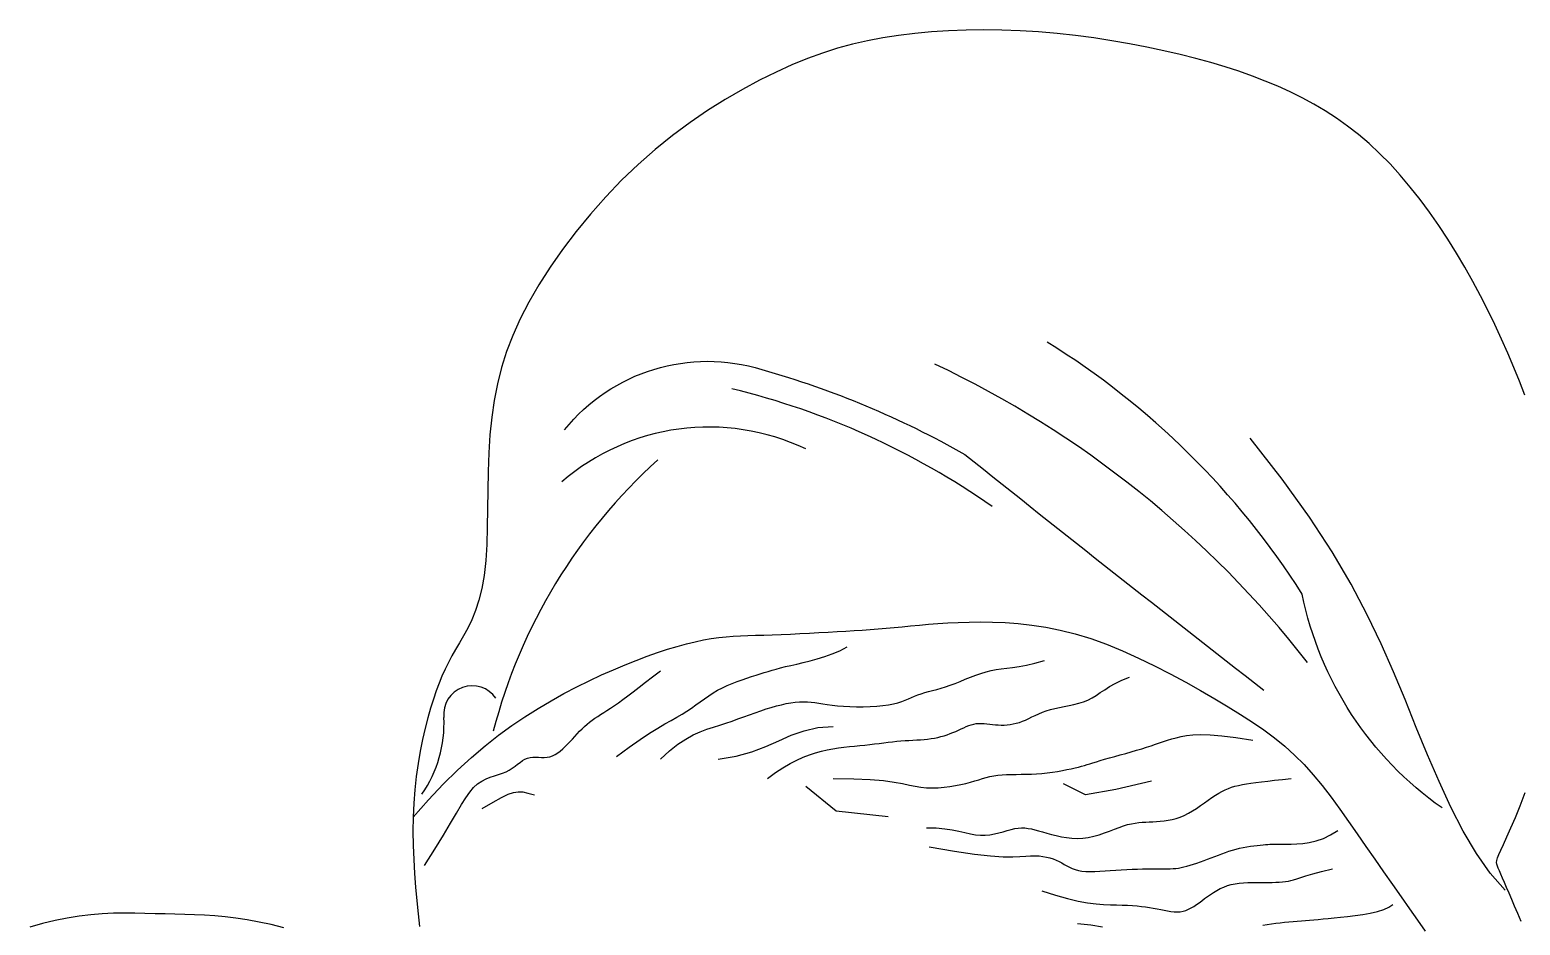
# Model space of a CAD drawing. Extents: x 356 to 4875, y 3048 to 6436.
# Drawn here: x 2275.4 to 2349.6, y 5417 to 5461.6 of the extents above; entities that cross this region are included whole.
import ezdxf

# ---------------------------------------------------------------- set-up
doc = ezdxf.new("R2010")
doc.units = 0
doc.header["$MEASUREMENT"] = 0
doc.layers.get('0').update_dxf_attribs({"linetype": 'CONTINUOUS'})
doc.layers.add('3', color=3, linetype='CONTINUOUS')
doc.layers.add('7', color=7, linetype='CONTINUOUS')

# ---------------------------------------------------------------- blocks, each defined once
blk = doc.blocks.new('雕像6')
at = {"layer": '3'}
for points in [[(8652.5, 14334.7, -0.191496), (8128.3, 15135.6, 0.113449), (7172.5, 16080.1, 0.113449)], [(5363.7, 15751.6, -0.307041), (6103.7, 15977.5, -0.060343), (6864.2, 15659.2, 0.003336), (7984.5, 14776.2, 0.003336)]]:
    blk.add_lwpolyline(points, format="xyb", dxfattribs=at)
for points in [[(5559.1, 14527.3), (5605.9, 14562.4), (5646.7, 14591.2), (5682.2, 14614.7), (5713, 14633.8), (5739.9, 14649.5), (5763.6, 14662.7), (5784.7, 14674.4), (5804, 14685.6), (5822.1, 14697), (5839.3, 14708.7), (5855.9, 14720.5), (5872.1, 14732.2), (5888.1, 14743.7), (5904.2, 14754.8), (5920.6, 14765.5), (5937.6, 14775.5), (5955.3, 14784.7), (5973.6, 14793.2), (5992.2, 14801), (6010.8, 14808.2), (6029.3, 14814.8), (6047.5, 14821), (6064.9, 14826.6), (6081.5, 14831.9), (6097.1, 14836.9), (6112, 14841.7), (6126.6, 14846.2), (6141.5, 14850.7), (6156.9, 14855.1), (6173.5, 14859.5), (6191.6, 14864), (6211.7, 14868.7), (6234, 14873.7), (6258.3, 14879.2), (6284.2, 14885.5), (6311.2, 14892.8), (6339, 14901.4), (6367, 14911.7), (6395, 14923.8), (6422.4, 14938)], [(5723.5, 14517.1), (5757, 14548.3), (5788.4, 14573.2), (5817.8, 14592.8), (5845.7, 14608.1), (5872, 14619.9), (5897.3, 14629.3), (5921.6, 14637.2), (5945.3, 14644.6), (5968.6, 14652.1), (5991.4, 14660), (6013.8, 14667.9), (6035.8, 14675.9), (6057.3, 14683.8), (6078.4, 14691.4), (6099, 14698.6), (6119.2, 14705.3), (6138.8, 14711.4), (6158, 14716.8), (6176.6, 14721.5), (6194.6, 14725.4), (6211.9, 14728.5), (6228.5, 14730.8), (6244.5, 14732.2), (6259.6, 14732.7), (6274.1, 14732.2), (6288.1, 14731), (6302.2, 14729.2), (6316.6, 14726.9), (6331.8, 14724.4), (6348.3, 14721.9), (6366.3, 14719.4), (6386.4, 14717.3), (6408.7, 14715.6), (6432.8, 14714.5), (6457.9, 14713.9), (6483.6, 14713.9), (6509.1, 14714.5), (6533.8, 14715.8), (6557.1, 14717.9), (6578.2, 14720.7), (6596.9, 14724.3), (6613.2, 14728.5), (6627.7, 14733.2), (6640.8, 14738.3), (6652.9, 14743.4), (6664.5, 14748.6), (6676, 14753.7), (6687.9, 14758.4), (6700.5, 14762.6), (6713.9, 14766.6), (6728, 14770.5), (6742.9, 14774.4), (6758.5, 14778.6), (6774.8, 14783.1), (6791.8, 14788.3), (6809.5, 14794.3), (6827.8, 14801.1), (6846.6, 14808.6), (6865.8, 14816.5), (6885.2, 14824.3), (6904.7, 14831.9), (6924.3, 14838.9), (6943.7, 14845), (6962.8, 14849.9), (6981.7, 14853.4), (7000.8, 14856), (7021, 14858.3), (7043, 14860.9), (7067.4, 14864.5), (7094.9, 14869.5), (7126.3, 14876.7), (7162.4, 14886.7)], [(4839.5, 14119.1), (4878.2, 14180.1), (4910.3, 14232.7), (4936.8, 14277.5), (4958.8, 14315.4), (4977.3, 14346.9), (4993.4, 14372.9), (5008.3, 14393.9), (5022.8, 14410.9), (5037.9, 14424.3), (5053.6, 14434.9), (5069.6, 14443.2), (5085.5, 14449.7), (5101.3, 14455.1), (5116.5, 14459.8), (5131, 14464.6), (5144.4, 14469.9), (5156.7, 14476.2), (5167.8, 14483.2), (5178.2, 14490.7), (5187.9, 14498.1), (5197.2, 14505.3), (5206.3, 14511.8), (5215.5, 14517.2), (5224.9, 14521.2), (5234.8, 14523.6), (5245, 14524.7), (5255.6, 14524.8), (5266.3, 14524.4), (5277, 14524), (5287.8, 14523.9), (5298.4, 14524.5), (5308.9, 14526.4), (5319, 14529.7), (5328.8, 14534.5), (5338.4, 14540.5), (5347.8, 14547.5), (5357.1, 14555.5), (5366.2, 14564.2), (5375.2, 14573.3), (5384.2, 14582.8), (5393.2, 14592.5), (5402.2, 14602.3), (5411.3, 14612), (5420.4, 14621.6), (5429.6, 14630.9), (5438.9, 14639.9), (5448.3, 14648.4), (5457.9, 14656.4), (5467.6, 14663.8), (5477.6, 14670.9), (5488.1, 14677.7), (5499, 14684.7), (5510.6, 14691.9), (5522.9, 14699.7), (5536.2, 14708.4), (5550.4, 14718), (5565.8, 14728.9), (5582.5, 14741.2), (5600.8, 14755), (5620.8, 14770.2), (5642.9, 14787.1), (5667.2, 14805.6), (5694, 14825.9), (5723.4, 14848.1)], [(6124.3, 14445.2), (6154.2, 14466.7), (6182.4, 14485.1), (6209.1, 14500.7), (6234.4, 14513.8), (6258.6, 14524.7), (6281.9, 14533.6), (6304.4, 14541), (6326.4, 14547), (6348.1, 14552), (6369.5, 14556.1), (6390.4, 14559.4), (6411, 14562.1), (6431.2, 14564.4), (6451, 14566.4), (6470.3, 14568.3), (6489.2, 14570.1), (6507.6, 14572.1), (6525.5, 14574.2), (6543, 14576.4), (6560, 14578.5), (6576.7, 14580.5), (6593, 14582.4), (6608.9, 14584.1), (6624.5, 14585.5), (6639.8, 14586.7), (6654.7, 14587.6), (6669.3, 14588.4), (6683.6, 14589.2), (6697.6, 14590), (6711.2, 14591.1), (6724.5, 14592.4), (6737.6, 14594.1), (6750.2, 14596.2), (6762.6, 14598.8), (6774.6, 14601.8), (6786.4, 14605.2), (6797.8, 14608.9), (6808.9, 14612.9), (6819.6, 14617.1), (6830, 14621.5), (6840.2, 14626), (6850, 14630.6), (6859.7, 14635), (6869.2, 14639.2), (6878.7, 14643), (6888.1, 14646.2), (6897.6, 14648.8), (6907.1, 14650.6), (6916.8, 14651.4), (6926.7, 14651.4), (6936.8, 14650.9), (6947, 14649.9), (6957.3, 14648.7), (6967.8, 14647.4), (6978.5, 14646.3), (6989.3, 14645.4), (7000.3, 14645), (7011.5, 14645.2), (7022.7, 14645.8), (7034.1, 14647.1), (7045.5, 14649.1), (7057, 14651.7), (7068.6, 14655), (7080.1, 14659.1), (7091.7, 14664), (7103.4, 14669.4), (7115.5, 14675.3), (7127.9, 14681.4), (7140.9, 14687.4), (7154.6, 14693.3), (7169.1, 14698.7), (7184.6, 14703.6), (7201.2, 14707.7), (7218.6, 14711.4), (7236.6, 14714.8), (7254.9, 14718.3), (7273.1, 14722.1), (7291.1, 14726.6), (7308.5, 14732), (7325.1, 14738.7), (7340.7, 14746.8), (7355.9, 14756.2), (7371.5, 14766.5), (7388.2, 14777.7), (7406.8, 14789.4), (7427.9, 14801.4), (7452.4, 14813.3), (7481, 14825.1)], [(5939.3, 14517.1), (6007.2, 14528.3), (6066, 14545), (6118.4, 14565.1), (6166.7, 14586.4), (6213.6, 14606.7), (6261.6, 14623.9), (6313.2, 14635.8), (6371, 14640.3)], [(6371, 14445.2), (6447.7, 14444.1), (6509.8, 14441.1), (6559.5, 14436.7), (6598.9, 14431.4), (6630.4, 14425.8), (6656.1, 14420.3), (6678.2, 14415.5), (6699, 14411.8), (6720.3, 14409.8), (6742.1, 14409.2), (6764.2, 14409.9), (6786.3, 14411.7), (6807.9, 14414.5), (6829, 14418), (6849, 14422), (6867.7, 14426.4), (6885, 14430.9), (6900.9, 14435.5), (6915.9, 14440), (6930.3, 14444.4), (6944.3, 14448.3), (6958.3, 14451.9), (6972.6, 14454.9), (6987.6, 14457.2), (7003.5, 14458.7), (7020.3, 14459.7), (7037.8, 14460.2), (7055.9, 14460.4), (7074.7, 14460.5), (7093.9, 14460.8), (7113.4, 14461.3), (7133.2, 14462.3), (7153.2, 14463.9), (7173.1, 14466), (7192.6, 14468.6), (7211.6, 14471.5), (7229.8, 14474.7), (7246.9, 14478), (7262.8, 14481.3), (7277.1, 14484.6), (7289.8, 14487.7), (7301.2, 14490.8), (7311.9, 14493.8), (7322.3, 14497), (7332.9, 14500.3), (7344.3, 14503.8), (7357, 14507.7), (7371.3, 14511.9), (7387.8, 14516.7), (7406, 14521.8), (7425.6, 14527.2), (7446.1, 14532.9), (7466.9, 14538.8), (7487.7, 14544.7), (7507.9, 14550.6), (7527.2, 14556.4), (7545.2, 14562.1), (7562, 14567.7), (7578, 14573), (7593.5, 14578.3), (7608.8, 14583.3), (7624.2, 14588.2), (7640, 14592.9), (7656.5, 14597.5), (7674.3, 14601.8), (7694.5, 14605.6), (7718.5, 14608.2), (7747.6, 14609.3), (7783.3, 14608.4), (7827, 14605), (7879.9, 14598.7), (7943.4, 14589)], [(6576.5, 14301.5), (6381.3, 14322), (6268.2, 14414.4)], [(6720.4, 14260.4), (6756.6, 14259.3), (6788.6, 14256.4), (6816.9, 14252.1), (6842, 14247.2), (6864.6, 14242.2), (6885.2, 14237.7), (6904.3, 14234.1), (6922.5, 14232.2), (6940.4, 14232.2), (6957.8, 14234), (6974.8, 14237.1), (6991.3, 14241), (7007.2, 14245.4), (7022.5, 14249.9), (7037.1, 14253.8), (7051, 14257), (7064.1, 14258.9), (7076.7, 14259.7), (7089, 14259.4), (7101.3, 14258), (7113.9, 14255.9), (7126.9, 14252.9), (7140.7, 14249.2), (7155.5, 14245), (7171.5, 14240.3), (7188.7, 14235.5), (7206.8, 14230.8), (7225.7, 14226.6), (7245.3, 14223.2), (7265.3, 14220.9), (7285.7, 14220.1), (7306.2, 14221), (7326.8, 14223.9), (7347.2, 14228.5), (7367.3, 14234.3), (7387, 14240.9), (7406.1, 14248), (7424.5, 14255), (7442.1, 14261.5), (7458.7, 14267.2), (7474.2, 14271.8), (7488.8, 14275.2), (7502.7, 14277.7), (7516.1, 14279.4), (7529.1, 14280.6), (7542, 14281.4), (7555, 14282.1), (7568.3, 14282.6), (7582, 14283.4), (7596.2, 14284.5), (7610.7, 14286), (7625.5, 14288.2), (7640.5, 14291.2), (7655.8, 14295.2), (7671.1, 14300.2), (7686.5, 14306.6), (7701.9, 14314.3), (7717.2, 14323.2), (7732.4, 14332.8), (7747.3, 14343), (7761.9, 14353.3), (7776.1, 14363.4), (7789.8, 14373), (7803, 14381.9), (7815.6, 14389.7), (7827.7, 14396.5), (7839.6, 14402.4), (7851.6, 14407.5), (7863.8, 14411.9), (7876.5, 14415.7), (7889.8, 14419.1), (7904.1, 14422.1), (7919.4, 14424.9), (7936.3, 14427.5), (7955, 14430.1), (7975.8, 14432.7), (7999.1, 14435.4), (8025.2, 14438.4), (8054.5, 14441.6), (8087.3, 14445.2)], [(7563.2, 14434.9), (7429.6, 14404.1), (7316.5, 14383.6), (7234.3, 14424.7)], [(5055.5, 14332.3), (5096.3, 14356), (5127.9, 14373.5), (5152.5, 14385.5), (5172.4, 14392.6), (5189.8, 14395.3), (5207.2, 14394.4), (5226.7, 14390.2), (5250.7, 14383.6)], [(6730.7, 14188.5), (6824.8, 14172.3), (6900.7, 14161.3), (6960.7, 14154.7), (7007.4, 14151.6), (7043.3, 14151.1), (7070.7, 14152.1), (7092.2, 14153.8), (7110.1, 14155.2), (7126.6, 14155.5), (7142.1, 14154.8), (7156.7, 14153.1), (7170.4, 14150.6), (7183.2, 14147.2), (7195.3, 14143.3), (7206.6, 14138.7), (7217.2, 14133.8), (7227.2, 14128.5), (7236.8, 14123.1), (7246.4, 14117.7), (7256.1, 14112.6), (7266.4, 14107.9), (7277.4, 14103.7), (7289.4, 14100.3), (7302.8, 14097.8), (7317.7, 14096.4), (7334, 14096), (7351.5, 14096.3), (7370, 14097.2), (7389.4, 14098.5), (7409.3, 14100), (7429.6, 14101.6), (7450.1, 14103), (7470.6, 14104.1), (7491, 14105), (7510.9, 14105.6), (7530.2, 14106), (7548.7, 14106.2), (7566.2, 14106.3), (7582.5, 14106.4), (7597.4, 14106.4), (7610.8, 14106.4), (7622.9, 14106.5), (7634, 14106.8), (7644.3, 14107.3), (7654.3, 14108.1), (7664.2, 14109.3), (7674.2, 14111), (7684.8, 14113.2), (7696.1, 14116.1), (7708.1, 14119.6), (7720.6, 14123.5), (7733.6, 14127.8), (7746.9, 14132.4), (7760.4, 14137.3), (7774, 14142.3), (7787.6, 14147.5), (7801, 14152.6), (7814.3, 14157.7), (7827.5, 14162.6), (7840.7, 14167.4), (7853.8, 14171.9), (7867.1, 14176.1), (7880.4, 14180), (7893.8, 14183.4), (7907.3, 14186.4), (7920.8, 14188.9), (7934.2, 14191), (7947.1, 14192.8), (7959.5, 14194.3), (7971.1, 14195.4), (7981.8, 14196.4), (7991.4, 14197.1), (7999.9, 14197.7), (8007.6, 14198.1), (8015.1, 14198.4), (8023, 14198.6), (8031.8, 14198.7), (8042.1, 14198.8), (8054.4, 14198.8), (8069.3, 14198.8), (8087.2, 14198.9), (8107.8, 14199.6), (8130.5, 14201.5), (8155.1, 14205.2), (8181, 14211.3), (8207.7, 14220.5), (8234.9, 14233.2), (8262.1, 14250.1)], [(7152.4, 14024.3), (7203.4, 14007.4), (7248.6, 13994.6), (7288.7, 13985.4), (7324.3, 13979.2), (7355.8, 13975.3), (7384, 13973.1), (7409.4, 13971.9), (7432.5, 13971.3), (7453.8, 13970.6), (7473.7, 13969.7), (7492.2, 13968.5), (7509.5, 13967.2), (7525.8, 13965.7), (7541.3, 13963.8), (7556.1, 13961.7), (7570.4, 13959.3), (7584.4, 13956.6), (7598, 13953.8), (7611.2, 13951.1), (7624.1, 13948.6), (7636.6, 13946.6), (7648.7, 13945.3), (7660.3, 13944.9), (7671.4, 13945.6), (7682.1, 13947.5), (7692.5, 13950.6), (7702.5, 13954.7), (7712.3, 13959.7), (7722.1, 13965.6), (7731.9, 13972.1), (7741.8, 13979.2), (7752, 13986.7), (7762.4, 13994.5), (7773.2, 14002.5), (7784.4, 14010.4), (7796.1, 14018.1), (7808.2, 14025.4), (7820.8, 14032.2), (7834.1, 14038.1), (7847.9, 14043.2), (7862.3, 14047.1), (7877.3, 14050.1), (7892.6, 14052.2), (7908.3, 14053.6), (7924.1, 14054.5), (7939.9, 14054.9), (7955.7, 14055.1), (7971.2, 14055.1), (7986.4, 14055.1), (8001.3, 14055.2), (8015.6, 14055.4), (8029.3, 14055.8), (8042.4, 14056.4), (8054.7, 14057.3), (8066.1, 14058.6), (8076.6, 14060.3), (8086.2, 14062.5), (8096.2, 14065.3), (8108, 14069), (8122.9, 14073.7), (8142.4, 14079.7), (8167.7, 14087), (8200.4, 14095.8), (8241.9, 14106.5)], [(7286, 13901.1), (7336.5, 13896.1), (7380.5, 13889.2)], [(7980.9, 13895), (7996.9, 13897.7), (8013, 13900.1), (8029.3, 13902.2), (8045.5, 13904.1), (8061.8, 13905.8), (8077.9, 13907.4), (8094, 13908.8), (8109.8, 13910.1), (8125.4, 13911.4), (8140.7, 13912.7), (8156.1, 13914), (8171.9, 13915.4), (8188.6, 13917), (8206.6, 13918.6), (8226.2, 13920.5), (8247.8, 13922.7), (8271.8, 13925.1), (8298.4, 13927.8), (8326.7, 13931.1), (8355.5, 13935.1), (8383.7, 13940.1), (8410.2, 13946.1), (8433.8, 13953.5), (8453.5, 13962.4), (8468, 13973)]]:
    blk.add_lwpolyline(points, dxfattribs=at)
for centre, radius, start, end in [((5099.2, 12502.4), 3866.3, 37.9282, 64.706), ((5299.1, 13076), 2912.9, 55.0698, 76.2677), ((5905.1, 14917.4), 844.4, 64.5408, 130.8017), ((5018.1, 14685), 107.3, 34.286, 186.1261), ((4450.1, 14650), 462, 325.157, 2.9216)]:
    blk.add_arc(centre, radius, start, end, dxfattribs=at)
at = {"layer": '7'}
for points in [[(8962.3, 15881.8), (8942.6, 15933.4), (8921.6, 15985.5), (8899.3, 16038.4), (8875.7, 16091.9), (8850.8, 16145.7), (8824.7, 16199.7), (8797.2, 16253.8), (8768.5, 16307.6), (8738.5, 16361), (8707.2, 16413.9), (8674.6, 16466), (8640.8, 16517), (8606, 16566.8), (8570.1, 16615), (8533.3, 16661.5), (8495.7, 16705.8), (8457.5, 16747.9), (8418.6, 16787.3), (8379.1, 16824.1), (8339.1, 16858.1), (8298.5, 16889.8), (8257.1, 16919.1), (8214.9, 16946.5), (8172, 16971.9), (8128.1, 16995.7), (8083.2, 17018), (8037.3, 17039), (7990.2, 17058.8), (7941.7, 17077.5), (7891.5, 17095.2), (7839.6, 17112), (7785.6, 17128), (7729.5, 17143.4), (7670.9, 17158), (7609.9, 17172.2), (7546.7, 17185.6), (7481.6, 17198.2), (7415, 17209.9), (7347.2, 17220.3), (7278.6, 17229.5), (7209.6, 17237.1), (7140.4, 17243.2), (7071.6, 17247.4), (7003.1, 17249.9), (6935.4, 17250.6), (6868.7, 17249.7), (6803.1, 17247.1), (6738.8, 17242.8), (6676.2, 17236.9), (6615.5, 17229.4), (6556.6, 17220.4), (6499.3, 17209.5), (6442.9, 17196.6), (6387, 17181.4), (6330.9, 17163.6), (6274.1, 17142.9), (6216.2, 17119.2), (6156.4, 17092.1), (6094.5, 17061.5), (6030.8, 17027.3), (5965.9, 16989.4), (5900.1, 16948), (5834.1, 16902.9), (5768.3, 16854.3), (5703.4, 16802), (5639.7, 16746.2), (5577.8, 16686.8), (5518.1, 16624.6), (5461.1, 16560.1), (5407.1, 16494.2), (5356.6, 16427.5), (5310, 16360.8), (5267.7, 16294.7), (5230.1, 16229.9), (5197.6, 16167), (5169.9, 16105.6), (5146.6, 16044.9), (5127.4, 15984.5), (5111.9, 15923.7), (5099.9, 15861.9), (5090.8, 15798.5), (5084.4, 15732.9), (5080.3, 15664.8), (5077.9, 15594.9), (5076.5, 15524.6), (5075.5, 15454.9), (5074.2, 15387), (5072.1, 15322.1), (5068.4, 15261.3), (5062.5, 15205.7), (5053.9, 15156.3), (5043, 15112.6), (5030.2, 15073.8), (5016.1, 15039.3), (5001, 15008.2), (4985.5, 14979.8), (4970.1, 14953.5), (4955.3, 14928.4), (4941.3, 14903.9), (4928.3, 14879.4), (4916, 14854.5), (4904.4, 14828.8), (4893.3, 14801.9), (4882.6, 14773.2), (4872.1, 14742.3), (4861.8, 14708.7), (4851.5, 14672.2), (4841.5, 14632.9), (4831.9, 14590.9), (4823, 14546.7), (4815, 14500.4), (4808.1, 14452.3), (4802.5, 14402.7), (4798.6, 14351.8), (4796.4, 14299.8), (4795.8, 14247.2), (4796.6, 14194.3), (4798.6, 14141.3), (4801.6, 14088.8), (4805.5, 14037), (4810.1, 13986.4), (4815.1, 13937.1), (4820.2, 13889.8)], [(4311.6, 13885.4), (4264.7, 13897.1), (4218.9, 13907), (4174.6, 13915.2), (4132.3, 13921.5), (4091.8, 13926.3), (4052.6, 13929.8), (4014.5, 13932.3), (3977.2, 13934), (3940.4, 13935.2), (3903.7, 13936.2), (3866.8, 13937.1), (3829.4, 13938.2), (3791.4, 13939.3), (3752.7, 13940.1), (3713.2, 13940.2), (3672.8, 13939.5), (3631.4, 13937.5), (3588.9, 13934.1), (3545.2, 13928.9), (3500.3, 13921.7), (3454.2, 13912.4), (3407.3, 13901.1), (3359.7, 13887.7)], [(8949.6, 13908.5), (8936.6, 13938.4), (8924.6, 13966.2), (8913.6, 13991.9), (8903.5, 14015.3), (8894.4, 14036.4), (8886.2, 14055.3), (8879, 14071.9), (8872.8, 14086.3), (8867.5, 14098.5), (8863.1, 14108.5), (8859.8, 14116.4), (8857.7, 14123.2), (8857, 14129.8), (8857.9, 14137.4), (8860.8, 14146.9), (8865.8, 14159.5), (8873.1, 14176.2), (8883.1, 14198), (8895.8, 14225.7), (8910.7, 14259.3), (8927.4, 14298.5), (8945.3, 14342.8), (8963.8, 14392.1)], [(8888.9, 14026.7), (8833.1, 14090.2), (8781.1, 14164.2), (8732.2, 14247.1), (8685.9, 14337.3), (8641.5, 14433.3), (8598.4, 14533.5), (8556, 14636.3), (8513.7, 14740.3), (8470.7, 14844.3), (8424.5, 14949.8), (8372.5, 15058.6), (8312, 15172.8), (8240.5, 15294.1), (8155.3, 15424.6), (8053.7, 15566.2), (7933.1, 15720.8)], [(4796.4, 14299.8), (4853.7, 14364.7), (4909.1, 14423.3), (4962.8, 14476.3), (5015.1, 14524.1), (5066.3, 14567.5), (5116.6, 14606.9), (5166.2, 14642.9), (5215.5, 14676.2), (5264.6, 14707.2), (5313.4, 14736.2), (5361.7, 14763.1), (5409.4, 14788.1), (5456.4, 14811.3), (5502.3, 14832.7), (5547.2, 14852.5), (5590.7, 14870.8), (5632.8, 14887.5), (5673.5, 14902.9), (5712.5, 14916.7), (5750.1, 14929.1), (5786.1, 14940.1), (5820.4, 14949.6), (5853.1, 14957.6), (5884.1, 14964.2), (5913.6, 14969.3), (5941.7, 14973.2), (5969.1, 14976.1), (5996.1, 14978.1), (6023.3, 14979.5), (6051, 14980.6), (6079.8, 14981.4), (6110.1, 14982.3), (6142.1, 14983.4), (6175.7, 14984.7), (6210.4, 14986.2), (6245.7, 14987.8), (6281.3, 14989.6), (6316.7, 14991.4), (6351.5, 14993.3), (6385.3, 14995.3), (6417.7, 14997.2), (6449, 14999.2), (6479.4, 15001.3), (6509.3, 15003.4), (6538.9, 15005.6), (6568.6, 15008), (6598.7, 15010.6), (6629.4, 15013.4), (6661, 15016.5), (6693.8, 15019.6), (6727.9, 15022.6), (6763.4, 15025.4), (6800.5, 15027.9), (6839.3, 15029.9), (6880, 15031.1), (6922.8, 15031.6), (6967.7, 15031.1), (7014.7, 15029.2), (7063.7, 15025.6), (7114.6, 15019.9), (7167.4, 15011.8), (7221.9, 15001), (7278, 14986.9), (7335.7, 14969.3), (7394.7, 14948), (7454.7, 14923.5), (7514.9, 14896.3), (7574.9, 14867.2), (7634, 14836.7), (7691.7, 14805.6), (7747.4, 14774.3), (7800.5, 14743.7), (7850.5, 14714), (7897.7, 14685.1), (7942.3, 14656.3), (7984.5, 14627.3), (8024.6, 14597.3), (8063, 14566), (8099.8, 14532.8), (8135.4, 14497.2), (8170, 14458.9), (8203.8, 14418), (8237, 14375), (8269.8, 14330.2), (8302.3, 14284.2), (8334.8, 14237.1), (8367.4, 14189.6), (8400.3, 14141.9), (8433.5, 14094.4), (8466.8, 14047.5), (8499.5, 14001.5), (8531.1, 13956.7), (8561.1, 13913.5), (8589.1, 13872.3)]]:
    blk.add_lwpolyline(points, dxfattribs=at)
blk.add_arc((7103.6, 14099.8), 2074, 132.1007, 165.4111, dxfattribs=at)

msp = doc.modelspace()

# ---------------------------------------------------------------- block references
at = {"xscale": 0.0132890625, "yscale": 0.0132890625, "zscale": 0.0132890625}
msp.add_blockref('雕像6', (2230.764, 5232.355), dxfattribs=at)

doc.saveas('drawing.dxf')
